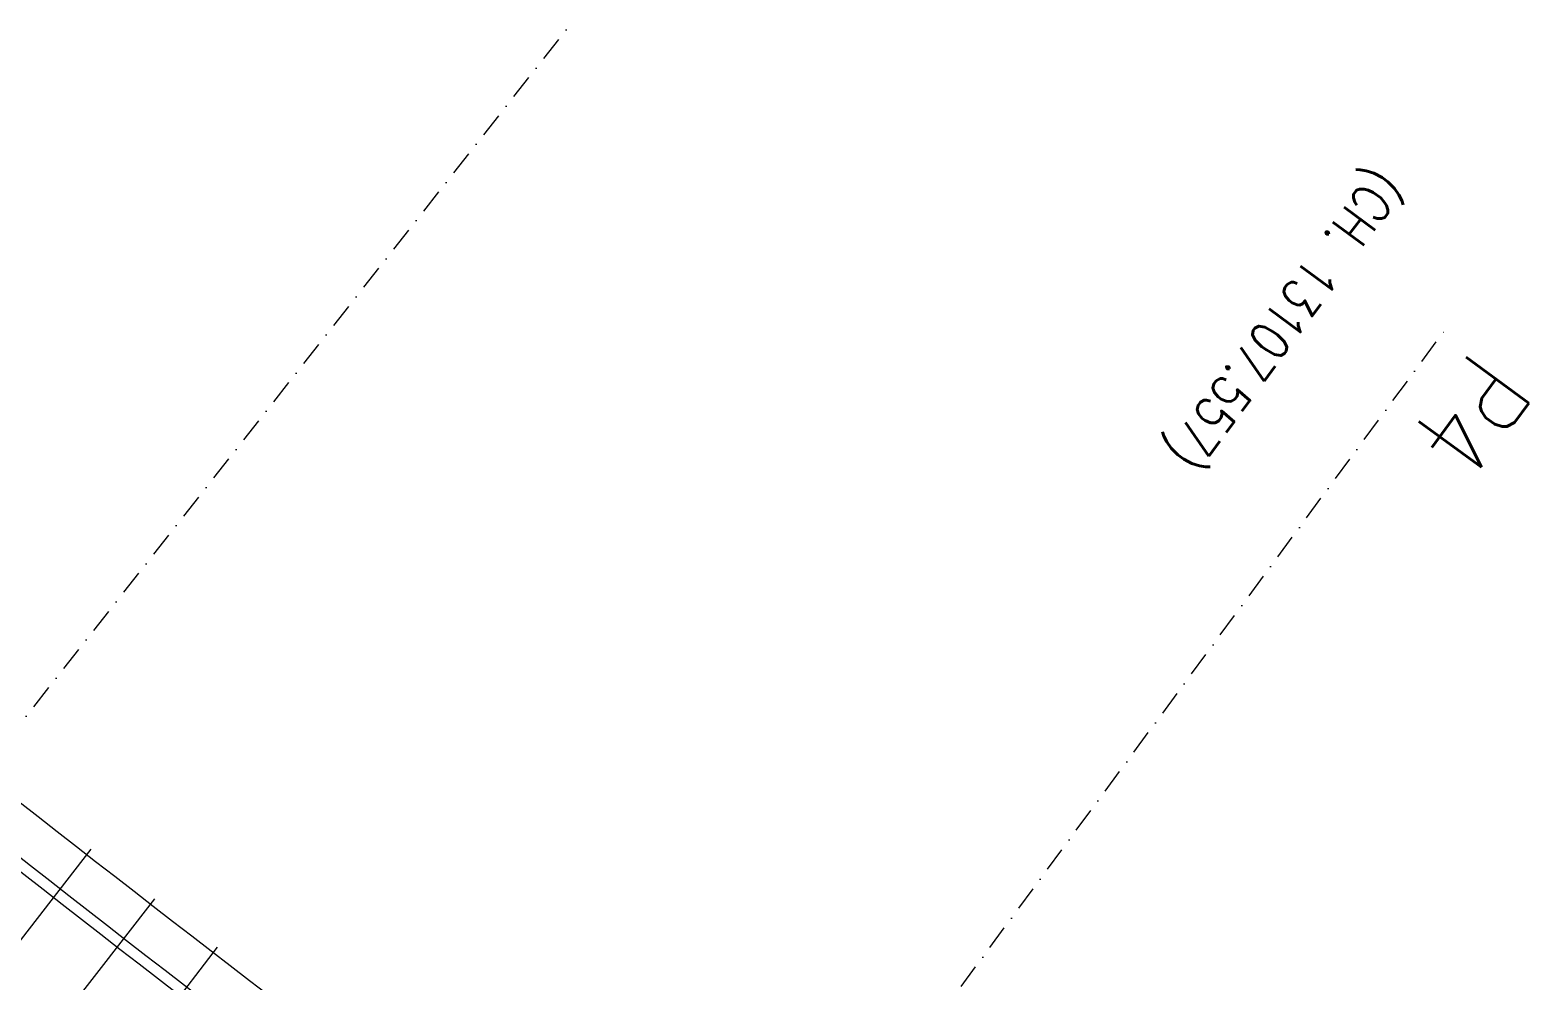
# Model space of a CAD drawing. Header units: millimetres. Extents: x 27228149 to 29012050, y 40856015 to 42918728.
# Drawn here: x 27718037 to 27766492, y 42010747 to 42041399 of the extents above; entities that cross this region are included whole.
import ezdxf
from ezdxf.enums import TextEntityAlignment as Align

# ---------------------------------------------------------------- set-up
doc = ezdxf.new("R2010")
doc.units = ezdxf.units.MM
doc.header["$LTSCALE"] = 0.05
doc.linetypes.add('DGN Style 4', pattern=[31276.361035, 15628.41276, -7814.20638, 19.535516, -7814.20638])
for name, color, linetype, lineweight in [('OuterEdge_SB', 7, 'Continuous', 0), ('S-_ANOTCHNG_T-', 7, 'Continuous', 13), ('S-_ANOTMTLE_A-', 4, 'Continuous', 40), ('S-_GRIDLINE_E- Adjusted', 6, 'DGN Style 4', 0), ('S-_SEG-----_E-SB', 3, 'Continuous', 13), ('S-_WALLLBW-_E-', 40, 'Continuous', 13)]:
    doc.layers.add(name, color=color, linetype=linetype, lineweight=lineweight)
doc.styles.add('500T5', font='romans.shx', dxfattribs={"width": 0.8, "height": 2.5})

msp = doc.modelspace()

# ---------------------------------------------------------------- linework, layer by layer
at = {"layer": 'OuterEdge_SB', "extrusion": (0, 0, -1)}
msp.add_arc((-28292711.8, 42749092), 933050, 302.4392298, 308.6125683, dxfattribs=at)
at = {"layer": 'S-_GRIDLINE_E- Adjusted'}
for p, q in [((27694950.1, 41990087.3), (27741275.5, 42048982.1)), ((27719284.2, 41971539.4), (27763737, 42031881.5))]:
    msp.add_line(p, q, dxfattribs=at)
at = {"layer": 'S-_SEG-----_E-SB'}
for p, q in [((27709869.5, 42001936.9), (27720008.9, 42014992.1)), ((27711921.8, 42000340.5), (27722061, 42013395.7)), ((27714015.9, 41998720.9), (27724079.6, 42011834.4))]:
    msp.add_line(p, q, dxfattribs=at)
at = {"layer": 'S-_WALLLBW-_E-', "extrusion": (0, 0, -1)}
for radius in [931300, 932700]:
    msp.add_arc((-28292711.8, 42749092), radius, 302.4392298, 308.6125686, dxfattribs=at)

# ---------------------------------------------------------------- texts
at = {"layer": 'S-_ANOTCHNG_T-', "style": '500T5', "width": 0.8}
msp.add_text('(CH. 13107.557)', height=1250, rotation=233.6313, dxfattribs=at).set_placement((27762370.6, 42036290.4), align=Align.TOP_LEFT)
at = {"layer": 'S-_ANOTMTLE_A-', "linetype": 'Continuous', "style": '500T5', "width": 0.8}
msp.add_text('P4', height=2500, rotation=233.6313, dxfattribs=at).set_placement((27766526.6, 42029650.2), align=Align.TOP_LEFT)

doc.saveas('drawing.dxf')
